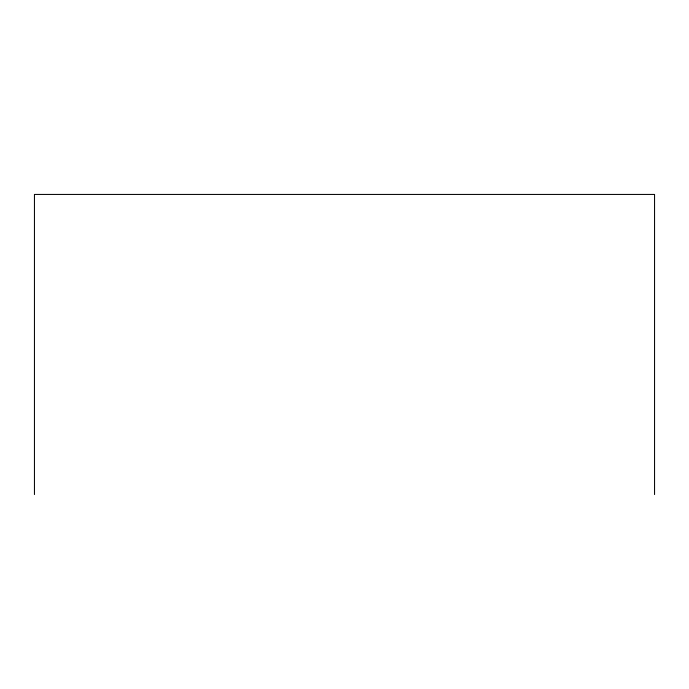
<?xml version="1.0" encoding="UTF-8"?>
<svg xmlns="http://www.w3.org/2000/svg" width="689" height="689" viewBox="0 0 689 689"><rect width="100%" height="100%" fill="white"/><g stroke="black" fill="none" stroke-linecap="round" stroke-linejoin="round"><path stroke-width="1.03" d="M654.55 494.564L654.55 194.436L34.45 194.436L34.45 494.564"/></g></svg>
